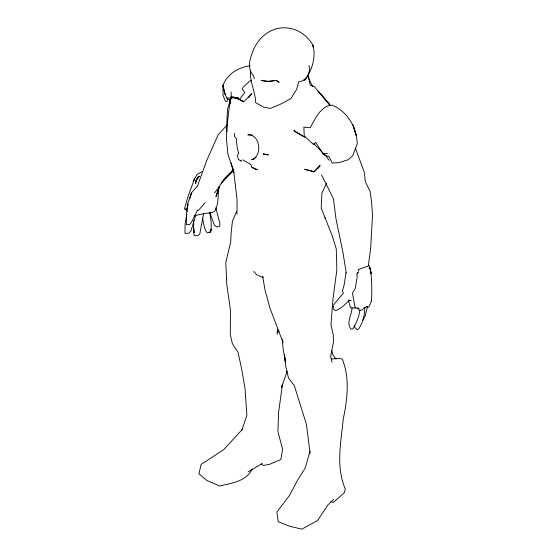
<?xml version="1.0" encoding="UTF-8"?>
<svg xmlns="http://www.w3.org/2000/svg" width="557" height="557" viewBox="0 0 557 557"><rect width="100%" height="100%" fill="white"/><g stroke="black" fill="none" stroke-linecap="round" stroke-linejoin="round"><path stroke-width="0.84" d="M236.955 214.111L237.087 200.158L233.884 172.538L232.422 166.647M250.72 70.342C249.195 81.58 255.614 91.557 255.586 102.544L263.273 106.986L270.256 108.469L280.456 104.208L290.977 98.505L296.707 89.183L298.803 81.733C305.675 81.566 309.615 73.789 309.734 67.689L308.808 65.601M229.909 104.131L230.257 99.404L233.111 97.503L234.406 97.329M231.232 92.107L231.12 96.883L238.64 98.053L232.805 97.106L237.707 98.004M234.448 133.311L234.365 136.18L236.245 138.394L237.087 146.79L238.598 153.648L237.366 155.431L238.403 159.448L241.453 161.21L240.478 160.221M193.752 220.44L193.544 228.767L194.059 232.84L193.69 228.105L193.801 233.46L194.344 235.618L197.909 235.729L199.789 233.975L203.639 213.561M230.097 103.56L230.257 99.404L226.755 127.72L226.497 138.93L227.883 153.997L233.884 172.538L231.113 162.853M364.772 307.179C364.905 314.844 362.927 322.385 358.771 328.776L357.406 329.765L356.41 329.117L354.92 327.509L354.168 325.323M371.477 301.281C372.09 290.197 371.86 278.932 370.287 267.931M277.191 334.284L277.755 329.389M368.33 265.828L370.677 248.248L372.536 214.905L371.387 200.248L370.071 191.476L365.378 181.631L364.194 171.911L355.324 148.051M282.448 384.358L278.556 412.646L277.929 431.647L282.594 449.262L280.867 459.546L269.414 464.385L263.21 465.443L261.226 464.023M367.488 306.559L365.232 315.819L362.899 320.031M219.193 186.839L216.019 196.558L219.193 186.839C217.529 194.818 219.04 203.458 215.002 210.894L212.21 212.6C206.041 213.213 199.977 214.18 193.996 216.005M196.44 180.461L195.618 180.21L196.656 179.166L195.444 183.706L196.656 179.166L197.756 177.105M359.878 310.305C359 316.898 356.348 323.123 352.978 328.804L351.077 329.257C345.744 323.171 351.947 314.754 352.038 307.805M324.926 218.163L325.058 217.543M357.086 273.431L358.165 272.408L357.086 273.431L357.107 277.567L355.248 288.54L352.435 293.086L355.032 307.206L355.443 307.77L358.966 308.481L357.859 307.944L359.007 309.824L360.045 310.228L362.461 309.88L363.846 308.028L367.502 306.399M282.336 384.177L281.647 387.254L287.252 371.073M227.618 98.895L227.012 101.346L225.543 101.499L223.016 95.198L222.995 85.207C227.507 73.782 238.466 67.397 250.218 65.698M186.783 214.215L185.112 223.608L184.987 233.362L188.893 233.251L190.863 231.162L195.632 215.566M309.964 451.219L305.152 468.228L298.329 478.783L289.619 495.243L276.892 512.043L278.228 521.679L289.988 526.365L301.894 529.15L317.622 520.419L327.76 505.108L333.636 499.344M189.791 198.724L191.469 192.889L197.457 186.038L206.703 160.562L218.177 134.724L227.249 124.789M230.173 100.525L227.576 108.956L226.908 119.776L226.971 131.563M190.466 196.085L191.469 192.889L187.403 204.489L187.639 206.222L187.967 204.064L186.539 209.905L187.11 211.437M345.911 272.575L344.421 283.812L342.346 291.123L343.481 293.379M241.815 430.185L246.876 415.418L245.038 388.73L241.815 369.778L238.013 352.212L232.394 343.753L230.278 334.318L230.473 310.256L226.776 284.516L225.808 262.465L230.751 241.696L231.037 234.024L232.436 221.185L236.46 211.778M202.595 171.389L197.213 174.32L194.428 178.95L187.855 197.094L184.464 209.056L186.498 209.007M193.453 181.61L194.428 178.95M187.883 204.99L186.414 215.044L186.456 224.68L189.784 224.45L191.664 221.846L197.644 210.08M326.576 183.267L321.946 193.063L321.187 208.046L332.383 236.245L336.254 248.854L336.644 260.934L336.832 270.103L333.009 298.587L330.976 324.884L333.246 334.882L333.532 341.733L330.656 356.591L332.063 362.217M230.883 99.076L231.949 96.904M371.303 301.156L369.486 306.023L368.539 307.22L366.701 306.712M252.147 469.015C246.417 481.422 231.489 483.204 219.757 485.996L206.919 480.503L198.926 473.791L201.147 464.371L223.642 449.736L242.573 429.12M318.27 168.284L320.003 165.666L314.691 170.978M248.714 97.489L251.715 93.653L243.785 101.694L238.424 98.805L233.111 97.503L239.03 99.181L243.291 101.75M240.151 98.457L244.864 92.587L242.163 88.862L243.263 87.101L249.271 81.559L251.527 80.25M221.944 181.791L233.202 169.829M205.08 202.623L198.619 210.219L197.094 210.198M342.757 293.811L333.852 304.54L333.142 307.965L333.483 309.142L335.432 310.688C340.926 308.738 345.18 304.554 349.065 300.348M233.453 170.7L221.059 183.511M320.003 165.666L314.078 171.953L304.637 169.244L314.099 171.563M233.836 169.419L225.286 177.801L215.197 192.214L214.459 192.485M231.594 96.41L230.34 97.579L229.783 99.654L228.655 99.828L226.629 97.503M369.486 267.771L368.971 268.195L370.092 267.917L371.129 273.612L369.207 265.585L358.248 269.616M256.22 157.318L253.853 159.211L251.673 159.65C262.702 156.106 260.404 134.028 247.844 134.885L250.483 134.759L252.885 135.365M277.017 332.64L279.161 331.15M248.109 471.849L262.326 463.466M274.483 80.577C270.145 81.99 265.487 81.364 261.136 80.375L267.186 81.322L276.244 80.487L279.161 82.297L276.655 80.549M229.219 97.907L226.95 98.269L225.181 94.474L223.385 88.57L222.995 85.207L225.181 94.474M327.523 153.558L323.157 153.809L315.701 142.397L313.494 144.444L304.247 135.929L303.878 127.114L310.124 127.776C315.269 118.787 320.143 106.624 331.714 105.001C347.373 111.212 356.933 127.442 357.211 144.026L352.699 155.668L348.048 159.824L338.976 162.616L332.209 163.083L329.013 156.621L324.905 155.396L324.355 153.391M331.714 358.896L339.582 358.548L342.235 359.063C350.088 378.078 347.283 399.654 343.23 419.296C341.009 442.328 335.627 466.731 345.263 488.816L344.421 492.569L333.358 502.428L331.004 501.648M355.728 308.153L350.45 307.729L348.473 300.376M351.272 300.696L348.571 300.035M257.654 169.718L255.649 169.405L252.342 167.497L256.895 169.398M263.343 154.038L268.397 154.881L263.343 154.038L265.592 154.407M263.405 277.261L261.198 276.843L256.617 274.671L253.79 271.412M303.927 79.999L304.79 80.452C311.899 70.572 316.132 57.448 313.02 45.382C306.851 34.311 295.161 27.147 282.357 27.85C267.666 28.567 255.976 40.494 251.91 54.036C248.972 61.124 247.823 70.119 253.7 76.086L254.222 78.829M242.706 159.81L251.047 164.628L251.848 167.782M296.707 132.615L304.811 137.154L293.79 130.568L295.969 132.204M243.318 101.764L238.424 98.805L239.03 99.181M185.481 209.446L186.651 210.316M324.564 154.728L322.315 152.548L326.353 156.357L329.152 160.346M313.779 143.657L321.967 152.005M323.561 153.641L324.62 154.728M336.017 358.987L333.072 355.269L331.707 350.346M330.21 105.558L314.601 86.836L310.145 85.214L308.369 75.397M308.891 79.15L312.811 86.669M321.528 175.009L333.42 198.64L335.948 218.588L342.889 252.161L346.301 273.097M329.667 105.614L328.707 103.47L318.075 91.195L329.271 103.741L329.807 105.684M353.02 124.768L356.069 135.233L353.472 126.279M209.885 212.802L214.48 225.237L216.729 226.936L219.193 226.539L219.82 226.024L219.904 223.406L215.775 207.789M308.348 76.713L308.71 78.342M202.616 218.066L203.959 225.578L205.491 230.507L207.218 232.777L210.288 232.053C212.475 225.641 210.442 218.657 209.801 212.099M285.414 362.127L283.137 349.142L282.302 339.721M358.443 269.88L358.687 271.273M262.695 276.55L264.986 289.953L270.02 308.306L282.963 342.332L282.615 340.035M285.449 362.106L284.453 354.593L285.964 367.321L288.449 377.911L294.326 385.625L306.454 424.385L310.082 453.579M313.138 47.018L313.02 45.382L313.145 47.06M211.194 229.254L211.068 230.953L209.815 232.45L211.194 229.254M199.246 176.242L196.76 179.674L199.246 176.242"/></g></svg>
